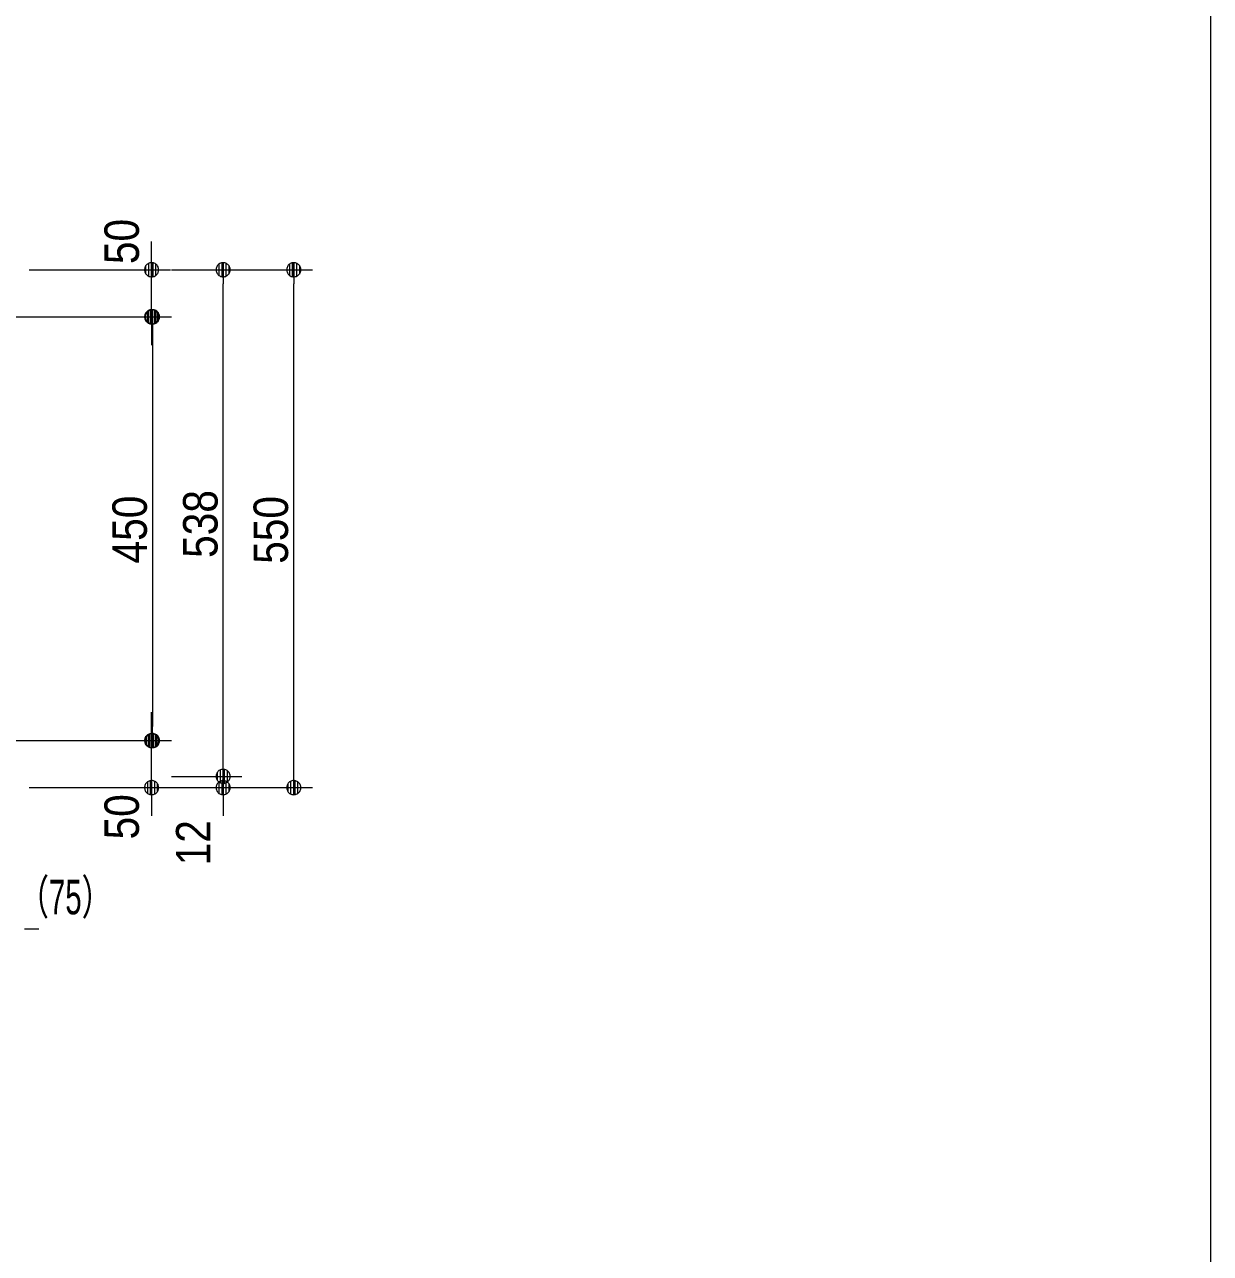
# Model space of a CAD drawing. Units: millimetres, scale not verified. Extents: x -6062 to 6062, y -3045 to 3045.
# Drawn here: x 953 to 2212, y -865 to 440 of the extents above; entities that cross this region are included whole.
import ezdxf
from ezdxf.enums import TextEntityAlignment as Align

# ---------------------------------------------------------------- set-up
doc = ezdxf.new("R2010")
doc.units = ezdxf.units.MM
doc.header["$LTSCALE"] = 20
for name, color, linetype, lineweight in [('0-0_1図面枠', 7, 'Continuous', 9), ('0-2_2寸法-1', 7, 'Continuous', 9), ('0-3_0', 7, 'Continuous', 9), ('0-4_2寸法-2', 7, 'Continuous', 9)]:
    doc.layers.add(name, color=color, linetype=linetype, lineweight=lineweight)
doc.styles.add('ＭＳ Ｐゴシック', font='')
doc.styles.get('ＭＳ Ｐゴシック').set_extended_font_data('MS PGothic')

# ---------------------------------------------------------------- blocks, each defined once
blk = doc.blocks.new('グループ-2')
at = {"layer": '0-0_1図面枠'}
blk.add_lwpolyline([(-80000, 55400), (80000, 55400), (80000, -55400), (-80000, -55400)], close=True, dxfattribs=at)
blk = doc.blocks.new('図面枠')
at = {"layer": '0-0_1図面枠'}
blk.add_blockref('グループ-2', (0, 0), dxfattribs=at)
blk = doc.blocks.new('_Dot')
at = {"layer": '0-3_0'}
for p, q in [((-10, 0), (-20, 0)), ((9.78, 2), (-9.78, 2)), ((7.99, 6), (-7.99, 6)), ((9.16, -3.98), (-9.16, -3.98)), ((6, -7.98), (-6, -7.98))]:
    blk.add_line(p, q, dxfattribs=at)
for points in [[(10, 0), (9.92, 1.25), (9.69, 2.49), (9.3, 3.68), (8.76, 4.82), (8.09, 5.88), (7.29, 6.85), (6.37, 7.71), (5.36, 8.44), (4.26, 9.05), (3.09, 9.51), (1.87, 9.82), (0.63, 9.98), (-0.63, 9.98), (-1.87, 9.82), (-3.09, 9.51), (-4.26, 9.05), (-5.36, 8.44), (-6.37, 7.71), (-7.29, 6.85), (-8.09, 5.88), (-8.76, 4.82), (-9.3, 3.68), (-9.69, 2.49), (-9.92, 1.25), (-10, 0), (0, 0)], [(-10, 0), (-9.92, -1.25), (-9.69, -2.49), (-9.3, -3.68), (-8.76, -4.82), (-8.09, -5.88), (-7.29, -6.85), (-6.37, -7.71), (-5.36, -8.44), (-4.26, -9.05), (-3.09, -9.51), (-1.87, -9.82), (-0.63, -9.98), (0.63, -9.98), (1.87, -9.82), (3.09, -9.51), (4.26, -9.05), (5.36, -8.44), (6.37, -7.71), (7.29, -6.85), (8.09, -5.88), (8.76, -4.82), (9.3, -3.68), (9.69, -2.49), (9.92, -1.25), (10, 0), (0, 0)]]:
    blk.add_lwpolyline(points, close=True, dxfattribs=at)

msp = doc.modelspace()

# ---------------------------------------------------------------- linework, layer by layer
at = {"layer": '0-2_2寸法-1'}
for p, q in [((1108.5, 180), (1183.5, 180)), ((1183.5, 180), (1258.5, 180)), ((1163.5, -342.99), (1163.5, 164.99)), ((1238.5, -354.99), (1238.5, 164.99)), ((807.5, 130), (1108.5, 130)), ((1088.5, 114.99), (1088.5, -304.99)), ((807.5, -320), (1108.5, -320)), ((1108.5, -358), (1183.5, -358)), ((1183.5, -370), (1258.5, -370))]:
    msp.add_line(p, q, dxfattribs=at)
at = {"layer": '0-4_2寸法-2'}
for p, q in [((1087.5, 195.01), (1087.5, 210.01)), ((957.5, 180), (1107.5, 180)), ((1087.5, 130), (1087.5, 180)), ((957.5, 130), (1107.5, 130)), ((1087.5, 114.99), (1087.5, 99.99)), ((1087.5, -304.99), (1087.5, -289.99)), ((957.5, -320), (1107.5, -320)), ((1087.5, -370), (1087.5, -320)), ((1163.5, -342.99), (1163.5, -327.99)), ((1108.5, -358), (1183.5, -358)), ((1163.5, -358), (1163.5, -370)), ((957.5, -370), (1107.5, -370)), ((1107.5, -370), (1183.5, -370)), ((1087.5, -385.01), (1087.5, -400.01)), ((1163.5, -385.01), (1163.5, -400.01)), ((952.51, -520), (967.51, -520))]:
    msp.add_line(p, q, dxfattribs=at)

# ---------------------------------------------------------------- block references
at = {"layer": '0-0_1図面枠', "xscale": 0.05, "yscale": 0.05}
msp.add_blockref('図面枠', (-1787.5, 0), dxfattribs=at)
at = {"layer": '0-2_2寸法-1', "xscale": 0.7503418, "yscale": 0.7503418}
for p, rotation in [((1163.5, 180), 90), ((1238.5, 180), 90), ((1088.5, 130), 90), ((1088.5, -320), 270), ((1163.5, -358), 270), ((1238.5, -370), 270)]:
    msp.add_blockref('_Dot', p, dxfattribs=dict(at, rotation=rotation))
at = {"layer": '0-4_2寸法-2', "xscale": 0.7503418, "yscale": 0.7503418}
for p, rotation in [((1087.5, 180), 270), ((1087.5, 130), 90), ((1087.5, -320), 270), ((1163.5, -358), 270), ((1087.5, -370), 90), ((1163.5, -370), 90)]:
    msp.add_blockref('_Dot', p, dxfattribs=dict(at, rotation=rotation))

# ---------------------------------------------------------------- texts
at = {"layer": '0-2_2寸法-1', "style": 'ＭＳ Ｐゴシック', "width": 0.9}
for s, p in [('450', (1093.46, -131.89)), ('538', (1168.56, -125.99)), ('550', (1243.46, -132.28))]:
    msp.add_text(s, height=36.66, rotation=90, dxfattribs=at).set_placement(p, align=Align.BOTTOM_LEFT)
at = {"layer": '0-4_2寸法-2', "style": 'ＭＳ Ｐゴシック', "width": 0.9}
for s, p in [('50', (1085.02, 186.02)), ('50', (1085.02, -424.98)), ('12', (1161.02, -452.54))]:
    msp.add_text(s, height=36.66, rotation=90, dxfattribs=at).set_placement(p, align=Align.BOTTOM_LEFT)
at = {"layer": '0-4_2寸法-2', "style": 'ＭＳ Ｐゴシック', "width": 0.65}
msp.add_text('（75）', height=36.66, dxfattribs=at).set_placement((945.95, -515.51), align=Align.BOTTOM_LEFT)

doc.saveas('drawing.dxf')
